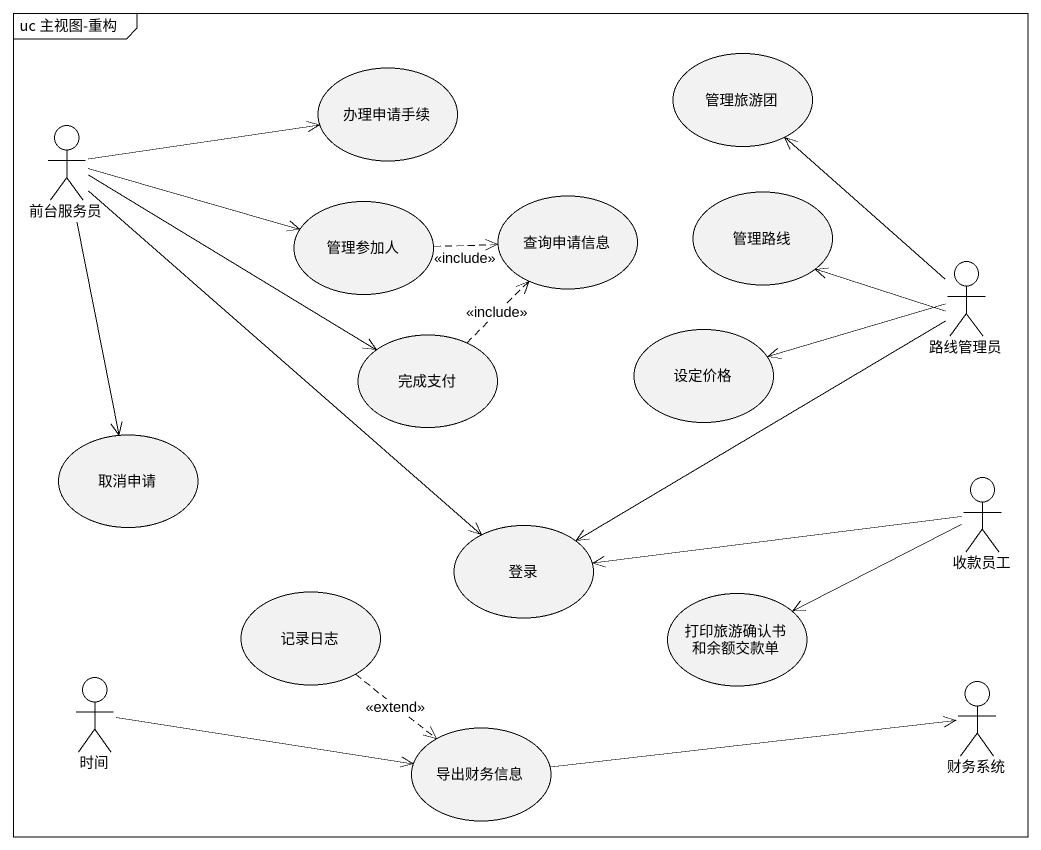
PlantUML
@startuml
mainframe uc 主视图-重构
usecase 办理申请手续
usecase 管理旅游团
actor 前台服务员
usecase 查询申请信息
usecase 管理路线
usecase 管理参加人
actor 路线管理员
usecase 完成支付
usecase 设定价格
usecase 取消申请
actor 收款员工
usecase 登录
usecase 记录日志
usecase 打印旅游确认书和余额交款单
actor 时间
usecase 导出财务信息
actor 财务系统
前台服务员 -right-> 办理申请手续
前台服务员 -right-> 管理参加人
前台服务员 -right-> 完成支付
前台服务员 --> 取消申请
前台服务员 --> 登录
管理参加人 .right.> 查询申请信息 : <<include>>
路线管理员 -up-> 管理旅游团
路线管理员 -left-> 管理路线
路线管理员 -left-> 设定价格
路线管理员 -left-> 登录
完成支付 .up.> 查询申请信息 : <<include>>
收款员工 -left-> 登录
收款员工 -left-> 打印旅游确认书和余额交款单
记录日志 ..> 导出财务信息 : <<extend>>
时间 -right-> 导出财务信息
导出财务信息 -right-> 财务系统
@enduml
